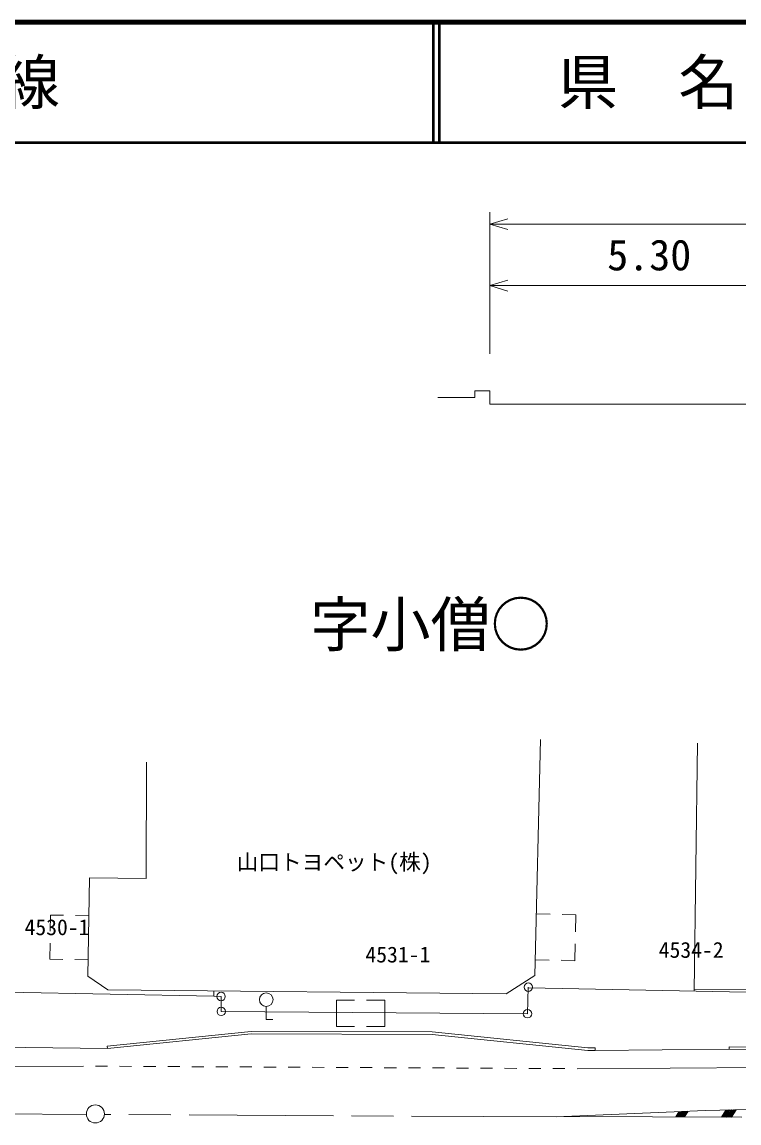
# Model space of a CAD drawing. Units: millimetres, scale not verified. Extents: x 40000 to 680000, y 20000 to 380000.
# Drawn here: x 263593 to 323174, y 288559 to 380000 of the extents above; entities that cross this region are included whole.
import ezdxf
from ezdxf.enums import TextEntityAlignment as Align

# ---------------------------------------------------------------- set-up
doc = ezdxf.new("R2010")
doc.units = ezdxf.units.MM
doc.header["$LTSCALE"] = 1000
doc.linetypes.add('CHAIN', pattern=[18.5, 12, -1.5, 3.5, -1.5])
for name, color, linetype, lineweight in [('M-BGD', 7, 'Continuous', 13), ('M-BMK', 2, 'CHAIN', 13), ('M-BMK-SRVR', 3, 'Continuous', 13), ('M-TTL', 2, 'Continuous', 140), ('M-TTL-LINE', 7, 'Continuous', 50)]:
    doc.layers.add(name, color=color, linetype=linetype, lineweight=lineweight)
doc.layers.add('M-BGD-HTXT', color=7, linetype='Continuous')
doc.layers.add('M-TTL-TXT', color=7, linetype='Continuous')
doc.styles.add('ＭＳ ゴシック', font='')
doc.styles.get('ＭＳ ゴシック').set_extended_font_data('MS Gothic')

msp = doc.modelspace()

# ---------------------------------------------------------------- linework, layer by layer
at = {"layer": 'M-BGD'}
for p, q in [((302465, 359104), (302465, 364214)), ((302465, 363214), (303965, 363664)), ((302465, 363214), (401465, 363214)), ((302465, 363214), (303965, 362764)), ((302465, 352446), (302465, 359104)), ((302465, 358104), (303965, 358554)), ((302465, 358104), (328965, 358104)), ((302465, 358104), (303965, 357654)), ((301215, 349374), (301215, 348816)), ((302465, 349374), (301215, 349374)), ((302465, 349374), (302465, 348259)), ((301215, 348816), (298151, 348816)), ((327965, 348259), (302465, 348259)), ((306212, 300818), (306677, 320411)), ((319728, 320110), (319462, 299515)), ((273904, 308854), (273938, 318515)), ((269061, 300764), (269189, 308913)), ((269189, 308913), (273904, 308854)), ((265944, 304497), (265965, 305827)), ((265965, 305827), (267053, 305810)), ((268052, 305794), (269140, 305777)), ((307477, 305898), (306333, 305925)), ((309620, 305847), (308477, 305874)), ((309587, 304444), (309620, 305847)), ((265908, 302167), (265928, 303497)), ((309530, 302040), (309563, 303444)), ((265908, 302167), (266995, 302150)), ((267995, 302134), (269083, 302117)), ((307387, 302091), (306243, 302118)), ((309530, 302040), (308386, 302068)), ((270738, 299613), (269061, 300764)), ((303837, 299272), (306212, 300818)), ((262301, 299413), (279537, 299079)), ((270738, 299613), (303837, 299272)), ((279537, 299079), (279541, 299522)), ((280132, 299066), (279537, 299079)), ((280155, 297824), (280132, 299066)), ((305668, 299836), (305597, 297636)), ((305671, 299778), (325790, 299395)), ((283888, 298237), (283888, 297160)), ((289734, 298760), (289734, 296560)), ((289734, 298760), (291234, 298760)), ((292234, 298760), (293734, 298760)), ((293734, 298760), (293734, 296560)), ((305597, 297636), (280155, 297824)), ((283888, 297160), (284442, 297160)), ((289734, 296560), (291234, 296560)), ((292234, 296560), (293734, 296560)), ((270679, 294938), (282637, 296167)), ((282647, 295967), (270699, 294739)), ((282637, 296167), (297687, 296116)), ((297676, 295916), (282647, 295967)), ((310613, 294589), (297676, 295916)), ((297687, 296116), (310624, 294789)), ((257018, 294925), (270699, 294739)), ((270679, 294938), (270699, 294739)), ((311221, 294590), (310613, 294589)), ((310624, 294789), (311221, 294790)), ((311221, 294790), (311221, 294590)), ((311221, 294590), (322353, 294687)), ((322353, 294687), (322355, 294887)), ((322353, 294687), (328910, 294629)), ((322355, 294887), (328911, 294829)), ((309728, 293069), (374086, 293534)), ((268701, 293283), (223859, 293117)), ((269701, 293278), (270701, 293273)), ((271701, 293268), (272701, 293263)), ((273701, 293257), (274701, 293252)), ((275701, 293247), (276701, 293242)), ((277701, 293236), (278701, 293231)), ((279701, 293226), (280701, 293221)), ((281701, 293216), (282701, 293210)), ((283701, 293205), (284701, 293200)), ((285701, 293195), (286701, 293189)), ((287701, 293184), (288701, 293179)), ((289701, 293174), (290701, 293168)), ((291701, 293163), (292701, 293158)), ((293701, 293153), (294701, 293147)), ((295701, 293142), (296701, 293137)), ((297701, 293132), (298701, 293127)), ((299701, 293121), (300701, 293116)), ((301701, 293111), (302701, 293106)), ((303701, 293100), (304701, 293095)), ((305701, 293090), (306701, 293085)), ((307701, 293079), (308701, 293074)), ((337086, 290021), (320389, 289588)), ((320389, 289588), (307971, 289061)), ((323415, 289043), (308572, 289087)), ((318189, 289495), (317922, 289059)), ((317949, 289059), (317932, 289076)), ((317953, 289059), (318397, 289504)), ((318090, 289059), (317986, 289163)), ((318232, 289058), (318040, 289251)), ((318374, 289058), (318093, 289339)), ((318094, 289059), (318545, 289510)), ((318097, 289345), (318250, 289497)), ((318516, 289058), (318147, 289426)), ((318658, 289057), (318219, 289496)), ((318235, 289058), (318693, 289516)), ((318712, 289145), (318354, 289502)), ((318376, 289058), (318840, 289522)), ((318765, 289232), (318490, 289508)), ((318517, 289058), (318883, 289424)), ((318819, 289320), (318626, 289513)), ((318946, 289527), (318658, 289057)), ((318873, 289407), (318761, 289519)), ((318927, 289495), (318897, 289525)), ((322090, 289632), (321731, 289048)), ((321757, 289091), (322304, 289638)), ((321851, 289048), (321777, 289123)), ((321993, 289047), (321830, 289210)), ((321856, 289048), (322449, 289642)), ((322135, 289047), (321884, 289298)), ((322277, 289046), (321938, 289385)), ((321982, 289457), (322159, 289634)), ((322419, 289046), (321992, 289473)), ((321997, 289047), (322595, 289645)), ((322561, 289046), (322046, 289561)), ((322614, 289133), (322115, 289633)), ((322138, 289047), (322740, 289649)), ((322668, 289221), (322253, 289637)), ((322279, 289046), (322885, 289653)), ((322722, 289308), (322390, 289640)), ((322420, 289046), (322786, 289412)), ((322776, 289396), (322528, 289644)), ((322934, 289654), (322561, 289046)), ((322830, 289484), (322666, 289647)), ((322884, 289571), (322804, 289651))]:
    msp.add_line(p, q, dxfattribs=at)
msp.add_lwpolyline([(319464, 299630), (338120, 299646), (367740, 299403), (393118, 299238)], dxfattribs=at)
for centre, radius in [((305668, 299836), 350), ((280132, 299066), 350), ((283888, 298802), 565), ((280155, 297824), 350), ((305597, 297636), 350)]:
    msp.add_circle(centre, radius, dxfattribs=at)
at = {"layer": 'M-BMK'}
for p, q in [((268941, 289272), (170193, 289945)), ((307971, 289061), (270438, 289263))]:
    msp.add_line(p, q, dxfattribs=at)
at = {"layer": 'M-BMK-SRVR'}
msp.add_circle((269690, 289309), 750, dxfattribs=at)
at = {"layer": 'M-TTL'}
msp.add_line((680000, 380000), (40000, 380000), dxfattribs=at)
at = {"layer": 'M-TTL-LINE'}
for p, q in [((297750, 380000), (297750, 370000)), ((298250, 380000), (298250, 370000)), ((40000, 370000), (680000, 370000))]:
    msp.add_line(p, q, dxfattribs=at)

# ---------------------------------------------------------------- texts
at = {"layer": 'M-BGD', "style": 'ＭＳ ゴシック'}
msp.add_text('5.30', height=2566, dxfattribs=at).set_placement((315715, 358604), align=Align.BOTTOM_CENTER)
for s, p in [('山口トヨペット(株)', (281430, 309176)), ('4530-1', (263808, 303763)), ('4531-1', (292133, 301494)), ('4534-2', (316507, 301880))]:
    msp.add_text(s, height=1320, dxfattribs=at).set_placement(p, align=Align.BOTTOM_LEFT)
at = {"layer": 'M-BGD-HTXT', "style": 'ＭＳ ゴシック'}
msp.add_text('字小僧○', height=3666, dxfattribs=at).set_placement((287541, 327030), align=Align.BOTTOM_LEFT)
at = {"layer": 'M-TTL-TXT', "style": 'ＭＳ ゴシック'}
msp.add_text('一般県道\u3000宮野大歳線', height=3666, dxfattribs=at).set_placement((216734, 375000), align=Align.MIDDLE_LEFT)
msp.add_text('県\u3000名', height=3666, dxfattribs=at).set_placement((315625, 375000), align=Align.MIDDLE_CENTER)

doc.saveas('drawing.dxf')
